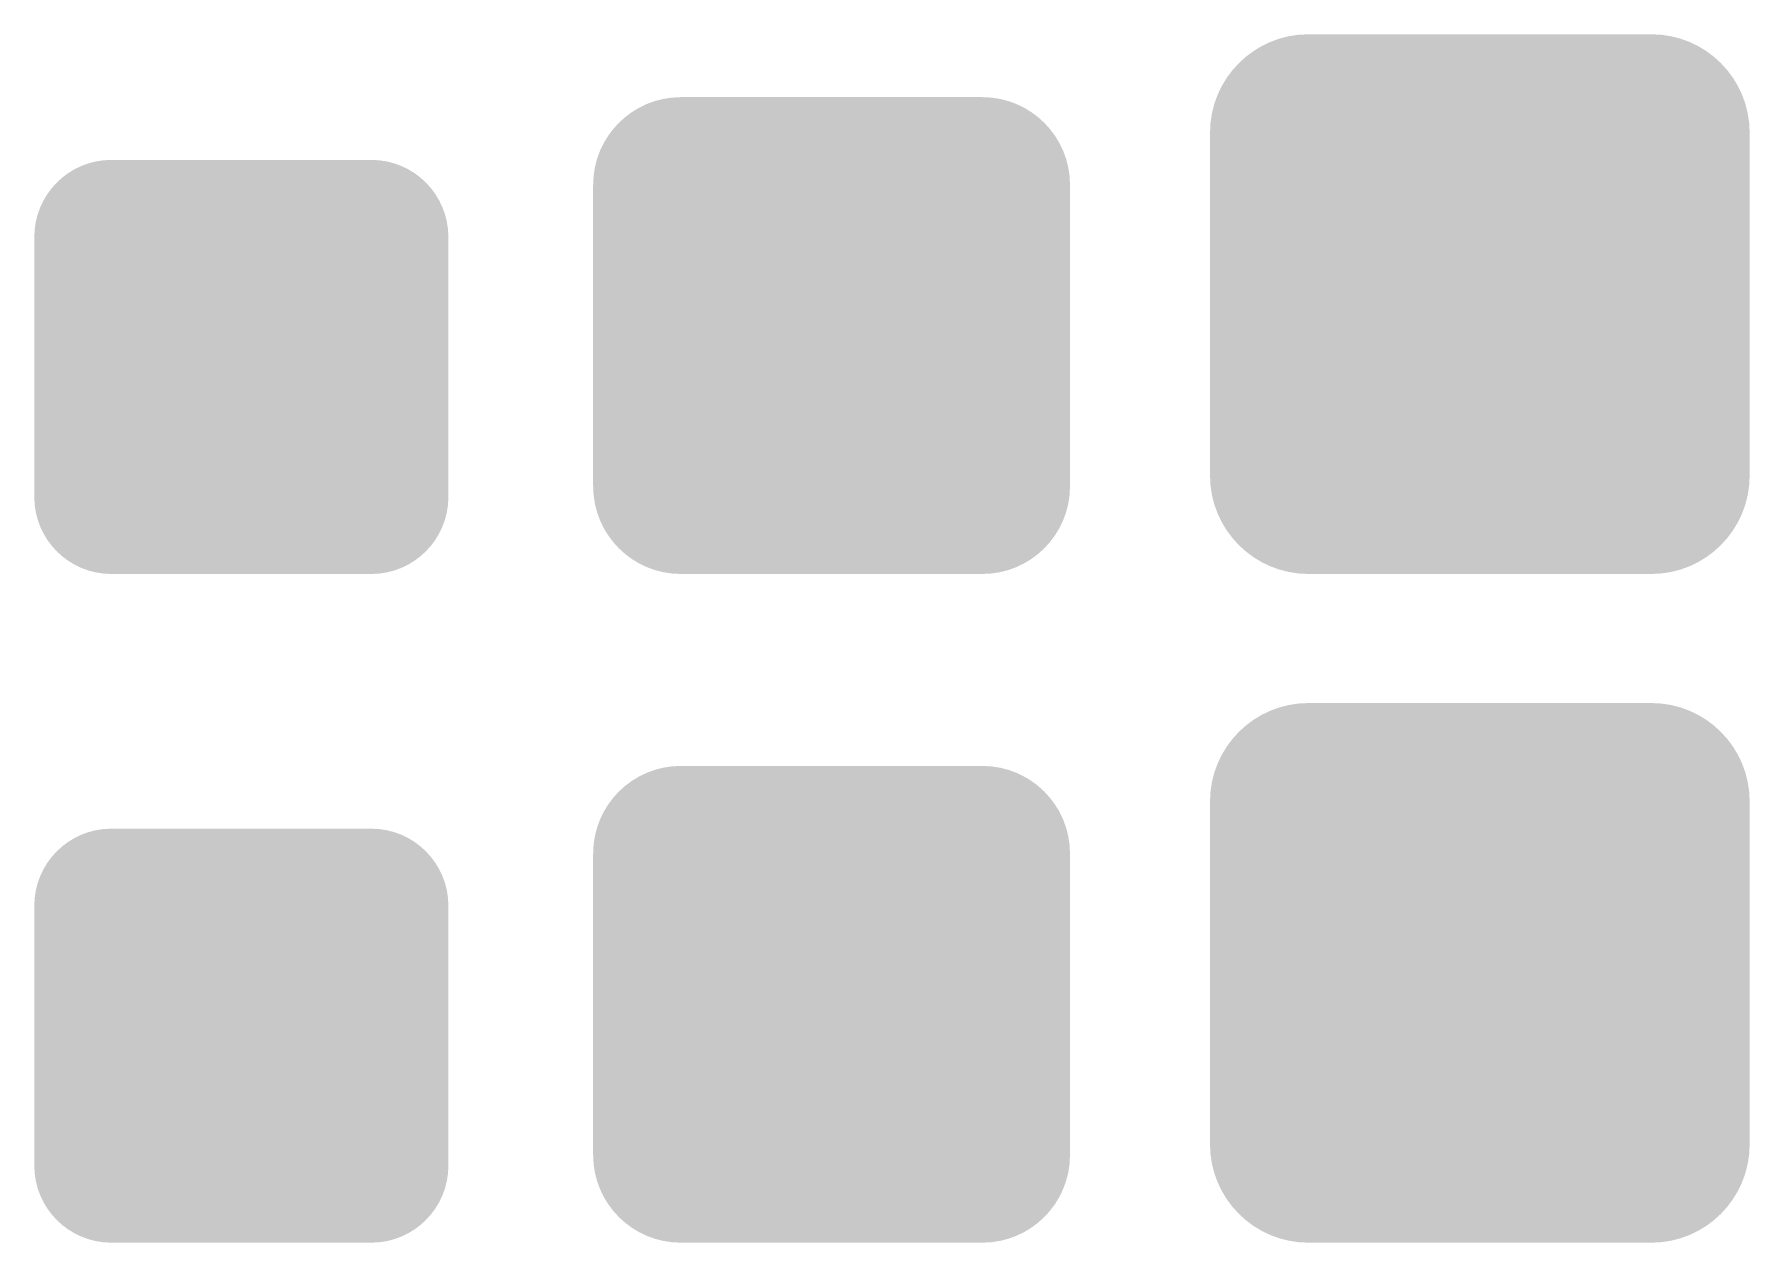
# Model space of a CAD drawing. Header units: millimetres. Extents: x 5277 to 6029, y 2052 to 2709.
# Drawn here: x 5376 to 5403.33, y 2689.63 to 2708.88 of the extents above; entities that cross this region are included whole.
import ezdxf

# ---------------------------------------------------------------- set-up
doc = ezdxf.new("R2010")
doc.units = ezdxf.units.MM
doc.layers.add('Education', color=7, linetype='CONTINUOUS', true_color=0x000000)
doc.layers.add('Health', color=7, linetype='CONTINUOUS', true_color=0x000000)

# ---------------------------------------------------------------- blocks, each defined once
blk = doc.blocks.new('602010401_сущ_мз')
at = {"layer": 'Health', "linetype": 'Continuous'}
h = blk.add_hatch(color=256, dxfattribs=at)
edge = h.paths.add_edge_path()
edge.add_spline(control_points=[(0, -0.344), (0, 0.331), (0.55, 0.882), (1.225, 0.882)], knot_values=[-1, -1, -1, -1, 0, 0, 0, 0], degree=3, periodic=0)
edge.add_line((1.225, 0.882), (5.372, 0.882))
edge.add_spline(control_points=[(5.372, 0.882), (6.047, 0.882), (6.598, 0.331), (6.598, -0.344)], knot_values=[-1, -1, -1, -1, 0, 0, 0, 0], degree=3, periodic=0)
edge.add_line((6.598, -0.344), (6.598, -4.491))
edge.add_spline(control_points=[(6.598, -4.491), (6.598, -5.166), (6.047, -5.716), (5.372, -5.716)], knot_values=[-1, -1, -1, -1, 0, 0, 0, 0], degree=3, periodic=0)
edge.add_line((5.372, -5.716), (1.225, -5.716))
edge.add_spline(control_points=[(1.225, -5.716), (0.55, -5.716), (0, -5.166), (0, -4.491)], knot_values=[-1, -1, -1, -1, 0, 0, 0, 0], degree=3, periodic=0)
edge.add_line((0, -4.491), (0, -0.344))
edge = h.paths.add_edge_path(flags=16)
edge.add_spline(control_points=[(0.313, -4.491), (0.313, -4.996), (0.72, -5.403), (1.225, -5.403)], knot_values=[-1, -1, -1, -1, 0, 0, 0, 0], degree=3, periodic=0)
edge.add_line((1.225, -5.403), (5.372, -5.403))
edge.add_spline(control_points=[(5.372, -5.403), (5.878, -5.403), (6.285, -4.996), (6.285, -4.491)], knot_values=[-1, -1, -1, -1, 0, 0, 0, 0], degree=3, periodic=0)
edge.add_line((6.285, -4.491), (6.285, -0.344))
edge.add_spline(control_points=[(6.285, -0.344), (6.285, 0.161), (5.878, 0.569), (5.372, 0.569)], knot_values=[-1, -1, -1, -1, 0, 0, 0, 0], degree=3, periodic=0)
edge.add_line((5.372, 0.569), (1.225, 0.569))
edge.add_spline(control_points=[(1.225, 0.569), (0.72, 0.569), (0.313, 0.161), (0.313, -0.344)], knot_values=[-1, -1, -1, -1, 0, 0, 0, 0], degree=3, periodic=0)
edge.add_line((0.313, -0.344), (0.313, -4.491))
at = {"layer": 'Health', "linetype": 'Continuous', "true_color": 0xffffff}
h = blk.add_hatch(color=7, dxfattribs=at)
edge = h.paths.add_edge_path()
edge.add_line((0.313, -0.344), (0.313, -4.491))
edge.add_spline(control_points=[(0.313, -4.491), (0.313, -4.996), (0.72, -5.403), (1.225, -5.403)], knot_values=[-1, -1, -1, -1, 0, 0, 0, 0], degree=3, periodic=0)
edge.add_line((1.225, -5.403), (5.372, -5.403))
edge.add_spline(control_points=[(5.372, -5.403), (5.878, -5.403), (6.285, -4.996), (6.285, -4.491)], knot_values=[-1, -1, -1, -1, 0, 0, 0, 0], degree=3, periodic=0)
edge.add_line((6.285, -4.491), (6.285, -0.344))
edge.add_spline(control_points=[(6.285, -0.344), (6.285, 0.161), (5.878, 0.569), (5.372, 0.569)], knot_values=[-1, -1, -1, -1, 0, 0, 0, 0], degree=3, periodic=0)
edge.add_line((5.372, 0.569), (1.225, 0.569))
edge.add_spline(control_points=[(1.225, 0.569), (0.72, 0.569), (0.313, 0.161), (0.313, -0.344)], knot_values=[-1, -1, -1, -1, 0, 0, 0, 0], degree=3, periodic=0)
at = {"layer": 'Health', "linetype": 'Continuous'}
blk.add_hatch(color=256, dxfattribs=at).paths.add_polyline_path([(2.475, 0.152), (4.125, 0.152), (4.125, -1.591), (5.868, -1.591), (5.868, -3.249), (4.125, -3.249), (4.125, -4.992), (2.475, -4.992), (2.475, -3.249), (0.732, -3.249), (0.732, -1.591), (2.475, -1.591)])
blk = doc.blocks.new('602010401_сущ_рз')
at = {"layer": 'Health', "linetype": 'Continuous'}
h = blk.add_hatch(color=256, dxfattribs=at)
edge = h.paths.add_edge_path()
edge.add_spline(control_points=[(-0.095, -0.513), (-0.095, 0.256), (0.531, 0.882), (1.3, 0.882)], knot_values=[-1, -1, -1, -1, 0, 0, 0, 0], degree=3, periodic=0)
edge.add_line((1.3, 0.882), (6.108, 0.882))
edge.add_spline(control_points=[(6.108, 0.882), (6.877, 0.882), (7.503, 0.256), (7.503, -0.513)], knot_values=[-1, -1, -1, -1, 0, 0, 0, 0], degree=3, periodic=0)
edge.add_line((7.503, -0.513), (7.503, -5.321))
edge.add_spline(control_points=[(7.503, -5.321), (7.503, -6.09), (6.877, -6.716), (6.108, -6.716)], knot_values=[-1, -1, -1, -1, 0, 0, 0, 0], degree=3, periodic=0)
edge.add_line((6.108, -6.716), (1.3, -6.716))
edge.add_spline(control_points=[(1.3, -6.716), (0.531, -6.716), (-0.095, -6.09), (-0.095, -5.321)], knot_values=[-1, -1, -1, -1, 0, 0, 0, 0], degree=3, periodic=0)
edge.add_line((-0.095, -5.321), (-0.095, -0.513))
edge = h.paths.add_edge_path(flags=16)
edge.add_spline(control_points=[(0.218, -5.321), (0.218, -5.92), (0.701, -6.403), (1.3, -6.403)], knot_values=[-1, -1, -1, -1, 0, 0, 0, 0], degree=3, periodic=0)
edge.add_line((1.3, -6.403), (6.108, -6.403))
edge.add_spline(control_points=[(6.108, -6.403), (6.707, -6.403), (7.19, -5.92), (7.19, -5.321)], knot_values=[-1, -1, -1, -1, 0, 0, 0, 0], degree=3, periodic=0)
edge.add_line((7.19, -5.321), (7.19, -0.513))
edge.add_spline(control_points=[(7.19, -0.513), (7.19, 0.086), (6.707, 0.569), (6.108, 0.569)], knot_values=[-1, -1, -1, -1, 0, 0, 0, 0], degree=3, periodic=0)
edge.add_line((6.108, 0.569), (1.3, 0.569))
edge.add_spline(control_points=[(1.3, 0.569), (0.701, 0.569), (0.218, 0.086), (0.218, -0.513)], knot_values=[-1, -1, -1, -1, 0, 0, 0, 0], degree=3, periodic=0)
edge.add_line((0.218, -0.513), (0.218, -5.321))
at = {"layer": 'Health', "linetype": 'Continuous', "true_color": 0xffffff}
h = blk.add_hatch(color=7, dxfattribs=at)
edge = h.paths.add_edge_path()
edge.add_spline(control_points=[(0.218, -5.321), (0.218, -5.92), (0.701, -6.403), (1.3, -6.403)], knot_values=[-1, -1, -1, -1, 0, 0, 0, 0], degree=3, periodic=0)
edge.add_line((1.3, -6.403), (6.108, -6.403))
edge.add_spline(control_points=[(6.108, -6.403), (6.707, -6.403), (7.19, -5.92), (7.19, -5.321)], knot_values=[-1, -1, -1, -1, 0, 0, 0, 0], degree=3, periodic=0)
edge.add_line((7.19, -5.321), (7.19, -0.513))
edge.add_spline(control_points=[(7.19, -0.513), (7.19, 0.086), (6.707, 0.569), (6.108, 0.569)], knot_values=[-1, -1, -1, -1, 0, 0, 0, 0], degree=3, periodic=0)
edge.add_line((6.108, 0.569), (1.3, 0.569))
edge.add_spline(control_points=[(1.3, 0.569), (0.701, 0.569), (0.218, 0.086), (0.218, -0.513)], knot_values=[-1, -1, -1, -1, 0, 0, 0, 0], degree=3, periodic=0)
edge.add_line((0.218, -0.513), (0.218, -5.321))
at = {"layer": 'Health', "linetype": 'Continuous'}
h = blk.add_hatch(color=256, dxfattribs=at)
edge = h.paths.add_edge_path()
edge.add_line((0.426, -0.857), (0.426, -4.978))
edge.add_spline(control_points=[(0.426, -4.978), (0.426, -5.649), (0.973, -6.196), (1.644, -6.196)], knot_values=[0, 0, 0, 0, 1, 1, 1, 1], degree=3, periodic=0)
edge.add_line((1.644, -6.196), (5.765, -6.196))
edge.add_spline(control_points=[(5.765, -6.196), (6.435, -6.196), (6.983, -5.649), (6.983, -4.978)], knot_values=[0, 0, 0, 0, 1, 1, 1, 1], degree=3, periodic=0)
edge.add_line((6.983, -4.978), (6.983, -0.857))
edge.add_spline(control_points=[(6.983, -0.857), (6.983, -0.186), (6.435, 0.361), (5.765, 0.361)], knot_values=[0, 0, 0, 0, 1, 1, 1, 1], degree=3, periodic=0)
edge.add_line((5.765, 0.361), (1.644, 0.361))
edge.add_spline(control_points=[(1.644, 0.361), (0.973, 0.361), (0.426, -0.186), (0.426, -0.857)], knot_values=[0, 0, 0, 0, 1, 1, 1, 1], degree=3, periodic=0)
edge = h.paths.add_edge_path(flags=16)
edge.add_spline(control_points=[(0.737, -4.978), (0.737, -5.48), (1.142, -5.885), (1.644, -5.885)], knot_values=[-1, -1, -1, -1, 0, 0, 0, 0], degree=3, periodic=0)
edge.add_line((1.644, -5.885), (5.765, -5.885))
edge.add_spline(control_points=[(5.765, -5.885), (6.267, -5.885), (6.671, -5.48), (6.671, -4.978)], knot_values=[-1, -1, -1, -1, 0, 0, 0, 0], degree=3, periodic=0)
edge.add_line((6.671, -4.978), (6.671, -0.857))
edge.add_spline(control_points=[(6.671, -0.857), (6.671, -0.355), (6.267, 0.05), (5.765, 0.05)], knot_values=[-1, -1, -1, -1, 0, 0, 0, 0], degree=3, periodic=0)
edge.add_line((5.765, 0.05), (1.644, 0.05))
edge.add_spline(control_points=[(1.644, 0.05), (1.142, 0.05), (0.737, -0.355), (0.737, -0.857)], knot_values=[-1, -1, -1, -1, 0, 0, 0, 0], degree=3, periodic=0)
edge.add_line((0.737, -0.857), (0.737, -4.978))
blk.add_hatch(color=256, dxfattribs=at).paths.add_polyline_path([(2.862, -0.361), (4.511, -0.361), (4.511, -2.104), (6.255, -2.104), (6.255, -3.762), (4.511, -3.762), (4.511, -5.505), (2.862, -5.505), (2.862, -3.762), (1.118, -3.762), (1.118, -2.104), (2.862, -2.104)])
blk = doc.blocks.new('602010401_сущ_фз')
at = {"layer": 'Education', "linetype": 'Continuous'}
h = blk.add_hatch(color=256, dxfattribs=at)
edge = h.paths.add_edge_path()
edge.add_spline(control_points=[(-0.266, 0.317), (-0.266, 1.18), (0.438, 1.884), (1.3, 1.884)], knot_values=[-1, -1, -1, -1, 0, 0, 0, 0], degree=3, periodic=0)
edge.add_line((1.3, 1.884), (6.769, 1.884))
edge.add_spline(control_points=[(6.769, 1.884), (7.632, 1.884), (8.333, 1.18), (8.333, 0.317)], knot_values=[-1, -1, -1, -1, 0, 0, 0, 0], degree=3, periodic=0)
edge.add_line((8.333, 0.317), (8.333, -5.15))
edge.add_spline(control_points=[(8.333, -5.15), (8.333, -6.012), (7.632, -6.716), (6.769, -6.716)], knot_values=[-1, -1, -1, -1, 0, 0, 0, 0], degree=3, periodic=0)
edge.add_line((6.769, -6.716), (1.3, -6.716))
edge.add_spline(control_points=[(1.3, -6.716), (0.438, -6.716), (-0.266, -6.012), (-0.266, -5.15)], knot_values=[-1, -1, -1, -1, 0, 0, 0, 0], degree=3, periodic=0)
edge.add_line((-0.266, -5.15), (-0.266, 0.317))
edge = h.paths.add_edge_path(flags=16)
edge.add_spline(control_points=[(0.047, -5.15), (0.047, -5.844), (0.606, -6.402), (1.3, -6.402)], knot_values=[-1, -1, -1, -1, 0, 0, 0, 0], degree=3, periodic=0)
edge.add_line((1.3, -6.402), (6.769, -6.402))
edge.add_spline(control_points=[(6.769, -6.402), (7.463, -6.402), (8.022, -5.844), (8.022, -5.15)], knot_values=[-1, -1, -1, -1, 0, 0, 0, 0], degree=3, periodic=0)
edge.add_line((8.022, -5.15), (8.022, 0.317))
edge.add_spline(control_points=[(8.022, 0.317), (8.022, 1.011), (7.463, 1.57), (6.769, 1.57)], knot_values=[-1, -1, -1, -1, 0, 0, 0, 0], degree=3, periodic=0)
edge.add_line((6.769, 1.57), (1.3, 1.57))
edge.add_spline(control_points=[(1.3, 1.57), (0.606, 1.57), (0.047, 1.011), (0.047, 0.317)], knot_values=[-1, -1, -1, -1, 0, 0, 0, 0], degree=3, periodic=0)
edge.add_line((0.047, 0.317), (0.047, -5.15))
at = {"layer": 'Education', "linetype": 'Continuous', "true_color": 0xffffff}
h = blk.add_hatch(color=7, dxfattribs=at)
edge = h.paths.add_edge_path()
edge.add_spline(control_points=[(0.047, -5.15), (0.047, -5.844), (0.606, -6.402), (1.3, -6.402)], knot_values=[-1, -1, -1, -1, 0, 0, 0, 0], degree=3, periodic=0)
edge.add_line((1.3, -6.402), (6.769, -6.402))
edge.add_spline(control_points=[(6.769, -6.402), (7.463, -6.402), (8.022, -5.844), (8.022, -5.15)], knot_values=[-1, -1, -1, -1, 0, 0, 0, 0], degree=3, periodic=0)
edge.add_line((8.022, -5.15), (8.022, 0.317))
edge.add_spline(control_points=[(8.022, 0.317), (8.022, 1.011), (7.463, 1.57), (6.769, 1.57)], knot_values=[-1, -1, -1, -1, 0, 0, 0, 0], degree=3, periodic=0)
edge.add_line((6.769, 1.57), (1.3, 1.57))
edge.add_spline(control_points=[(1.3, 1.57), (0.606, 1.57), (0.047, 1.011), (0.047, 0.317)], knot_values=[-1, -1, -1, -1, 0, 0, 0, 0], degree=3, periodic=0)
edge.add_line((0.047, 0.317), (0.047, -5.15))
at = {"layer": 'Education', "linetype": 'Continuous'}
h = blk.add_hatch(color=256, dxfattribs=at)
edge = h.paths.add_edge_path()
edge.add_line((0.252, -0.023), (0.252, -4.808))
edge.add_spline(control_points=[(0.252, -4.808), (0.252, -5.573), (0.877, -6.198), (1.642, -6.198)], knot_values=[0, 0, 0, 0, 1, 1, 1, 1], degree=3, periodic=0)
edge.add_line((1.642, -6.198), (6.427, -6.198))
edge.add_spline(control_points=[(6.427, -6.198), (7.193, -6.198), (7.815, -5.573), (7.815, -4.808)], knot_values=[0, 0, 0, 0, 1, 1, 1, 1], degree=3, periodic=0)
edge.add_line((7.815, -4.808), (7.815, -0.023))
edge.add_spline(control_points=[(7.815, -0.023), (7.815, 0.743), (7.193, 1.366), (6.427, 1.366)], knot_values=[0, 0, 0, 0, 1, 1, 1, 1], degree=3, periodic=0)
edge.add_line((6.427, 1.366), (1.642, 1.366))
edge.add_spline(control_points=[(1.642, 1.366), (0.877, 1.366), (0.252, 0.743), (0.252, -0.023)], knot_values=[0, 0, 0, 0, 1, 1, 1, 1], degree=3, periodic=0)
edge = h.paths.add_edge_path(flags=16)
edge.add_line((0.565, -0.023), (0.565, -4.808))
edge.add_spline(control_points=[(0.565, -4.808), (0.565, -5.404), (1.046, -5.884), (1.642, -5.884)], knot_values=[-1, -1, -1, -1, 0, 0, 0, 0], degree=3, periodic=0)
edge.add_line((1.642, -5.884), (6.427, -5.884))
edge.add_spline(control_points=[(6.427, -5.884), (7.024, -5.884), (7.502, -5.404), (7.502, -4.808)], knot_values=[-1, -1, -1, -1, 0, 0, 0, 0], degree=3, periodic=0)
edge.add_line((7.502, -4.808), (7.502, -0.023))
edge.add_spline(control_points=[(7.502, -0.023), (7.502, 0.574), (7.024, 1.052), (6.427, 1.052)], knot_values=[-1, -1, -1, -1, 0, 0, 0, 0], degree=3, periodic=0)
edge.add_line((6.427, 1.052), (1.642, 1.052))
edge.add_spline(control_points=[(1.642, 1.052), (1.046, 1.052), (0.565, 0.574), (0.565, -0.023)], knot_values=[-1, -1, -1, -1, 0, 0, 0, 0], degree=3, periodic=0)
h = blk.add_hatch(color=256, dxfattribs=at)
edge = h.paths.add_edge_path()
edge.add_line((0.77, -0.365), (0.77, -4.468))
edge.add_spline(control_points=[(0.77, -4.468), (0.77, -5.136), (1.314, -5.68), (1.982, -5.68)], knot_values=[0, 0, 0, 0, 1, 1, 1, 1], degree=3, periodic=0)
edge.add_line((1.982, -5.68), (6.085, -5.68))
edge.add_spline(control_points=[(6.085, -5.68), (6.753, -5.68), (7.297, -5.136), (7.297, -4.468)], knot_values=[0, 0, 0, 0, 1, 1, 1, 1], degree=3, periodic=0)
edge.add_line((7.297, -4.468), (7.297, -0.365))
edge.add_spline(control_points=[(7.297, -0.365), (7.297, 0.303), (6.753, 0.848), (6.085, 0.848)], knot_values=[0, 0, 0, 0, 1, 1, 1, 1], degree=3, periodic=0)
edge.add_line((6.085, 0.848), (1.982, 0.848))
edge.add_spline(control_points=[(1.982, 0.848), (1.314, 0.848), (0.77, 0.303), (0.77, -0.365)], knot_values=[0, 0, 0, 0, 1, 1, 1, 1], degree=3, periodic=0)
edge = h.paths.add_edge_path(flags=16)
edge.add_line((1.081, -0.365), (1.081, -4.468))
edge.add_spline(control_points=[(1.081, -4.468), (1.081, -4.968), (1.482, -5.368), (1.982, -5.368)], knot_values=[-1, -1, -1, -1, 0, 0, 0, 0], degree=3, periodic=0)
edge.add_line((1.982, -5.368), (6.085, -5.368))
edge.add_spline(control_points=[(6.085, -5.368), (6.585, -5.368), (6.986, -4.968), (6.986, -4.468)], knot_values=[-1, -1, -1, -1, 0, 0, 0, 0], degree=3, periodic=0)
edge.add_line((6.986, -4.468), (6.986, -0.365))
edge.add_spline(control_points=[(6.986, -0.365), (6.986, 0.135), (6.585, 0.536), (6.085, 0.536)], knot_values=[-1, -1, -1, -1, 0, 0, 0, 0], degree=3, periodic=0)
edge.add_line((6.085, 0.536), (1.982, 0.536))
edge.add_spline(control_points=[(1.982, 0.536), (1.482, 0.536), (1.081, 0.135), (1.081, -0.365)], knot_values=[-1, -1, -1, -1, 0, 0, 0, 0], degree=3, periodic=0)
at = {"layer": 'Health', "linetype": 'Continuous'}
blk.add_hatch(color=256, dxfattribs=at).paths.add_polyline_path([(3.176, 0.131), (4.826, 0.131), (4.826, -1.612), (6.569, -1.612), (6.569, -3.269), (4.826, -3.269), (4.826, -5.013), (3.176, -5.013), (3.176, -3.269), (1.433, -3.269), (1.433, -1.612), (3.176, -1.612)])
blk = doc.blocks.new('602010401_план_мз')
at = {"layer": 'Health', "linetype": 'Continuous'}
h = blk.add_hatch(color=256, dxfattribs=at)
edge = h.paths.add_edge_path()
edge.add_spline(control_points=[(0, 0), (0, 0.675), (0.55, 1.225), (1.225, 1.225)], knot_values=[-1, -1, -1, -1, 0, 0, 0, 0], degree=3, periodic=0)
edge.add_line((1.225, 1.225), (5.372, 1.225))
edge.add_spline(control_points=[(5.372, 1.225), (6.047, 1.225), (6.598, 0.675), (6.598, 0)], knot_values=[-1, -1, -1, -1, 0, 0, 0, 0], degree=3, periodic=0)
edge.add_line((6.598, 0), (6.598, -4.147))
edge.add_spline(control_points=[(6.598, -4.147), (6.598, -4.822), (6.047, -5.372), (5.372, -5.372)], knot_values=[-1, -1, -1, -1, 0, 0, 0, 0], degree=3, periodic=0)
edge.add_line((5.372, -5.372), (1.225, -5.372))
edge.add_spline(control_points=[(1.225, -5.372), (0.55, -5.372), (0, -4.822), (0, -4.147)], knot_values=[-1, -1, -1, -1, 0, 0, 0, 0], degree=3, periodic=0)
edge.add_line((0, -4.147), (0, 0))
edge = h.paths.add_edge_path(flags=16)
edge.add_spline(control_points=[(0.313, -4.147), (0.313, -4.652), (0.72, -5.059), (1.225, -5.059)], knot_values=[-1, -1, -1, -1, 0, 0, 0, 0], degree=3, periodic=0)
edge.add_line((1.225, -5.059), (5.372, -5.059))
edge.add_spline(control_points=[(5.372, -5.059), (5.878, -5.059), (6.285, -4.652), (6.285, -4.147)], knot_values=[-1, -1, -1, -1, 0, 0, 0, 0], degree=3, periodic=0)
edge.add_line((6.285, -4.147), (6.285, 0))
edge.add_spline(control_points=[(6.285, 0), (6.285, 0.505), (5.878, 0.912), (5.372, 0.912)], knot_values=[-1, -1, -1, -1, 0, 0, 0, 0], degree=3, periodic=0)
edge.add_line((5.372, 0.912), (1.225, 0.912))
edge.add_spline(control_points=[(1.225, 0.912), (0.72, 0.912), (0.313, 0.505), (0.313, 0)], knot_values=[-1, -1, -1, -1, 0, 0, 0, 0], degree=3, periodic=0)
edge.add_line((0.313, 0), (0.313, -4.147))
at = {"layer": 'Health', "linetype": 'Continuous', "true_color": 0xff0000}
h = blk.add_hatch(color=1, dxfattribs=at)
edge = h.paths.add_edge_path()
edge.add_line((0.313, 0), (0.313, -4.147))
edge.add_spline(control_points=[(0.313, -4.147), (0.313, -4.652), (0.72, -5.059), (1.225, -5.059)], knot_values=[-1, -1, -1, -1, 0, 0, 0, 0], degree=3, periodic=0)
edge.add_line((1.225, -5.059), (5.372, -5.059))
edge.add_spline(control_points=[(5.372, -5.059), (5.878, -5.059), (6.285, -4.652), (6.285, -4.147)], knot_values=[-1, -1, -1, -1, 0, 0, 0, 0], degree=3, periodic=0)
edge.add_line((6.285, -4.147), (6.285, 0))
edge.add_spline(control_points=[(6.285, 0), (6.285, 0.505), (5.878, 0.912), (5.372, 0.912)], knot_values=[-1, -1, -1, -1, 0, 0, 0, 0], degree=3, periodic=0)
edge.add_line((5.372, 0.912), (1.225, 0.912))
edge.add_spline(control_points=[(1.225, 0.912), (0.72, 0.912), (0.313, 0.505), (0.313, 0)], knot_values=[-1, -1, -1, -1, 0, 0, 0, 0], degree=3, periodic=0)
at = {"layer": 'Health', "linetype": 'Continuous'}
blk.add_hatch(color=256, dxfattribs=at).paths.add_polyline_path([(2.475, 0.496), (4.125, 0.496), (4.125, -1.248), (5.868, -1.248), (5.868, -2.905), (4.125, -2.905), (4.125, -4.649), (2.475, -4.649), (2.475, -2.905), (0.732, -2.905), (0.732, -1.248), (2.475, -1.248)])
blk = doc.blocks.new('602010401_план_рз')
at = {"layer": 'Health', "linetype": 'Continuous'}
h = blk.add_hatch(color=256, dxfattribs=at)
edge = h.paths.add_edge_path()
edge.add_spline(control_points=[(-0.095, -0.169), (-0.095, 0.599), (0.531, 1.225), (1.3, 1.225)], knot_values=[-1, -1, -1, -1, 0, 0, 0, 0], degree=3, periodic=0)
edge.add_line((1.3, 1.225), (6.108, 1.225))
edge.add_spline(control_points=[(6.108, 1.225), (6.877, 1.225), (7.503, 0.599), (7.503, -0.169)], knot_values=[-1, -1, -1, -1, 0, 0, 0, 0], degree=3, periodic=0)
edge.add_line((7.503, -0.169), (7.503, -4.978))
edge.add_spline(control_points=[(7.503, -4.978), (7.503, -5.747), (6.877, -6.372), (6.108, -6.372)], knot_values=[-1, -1, -1, -1, 0, 0, 0, 0], degree=3, periodic=0)
edge.add_line((6.108, -6.372), (1.3, -6.372))
edge.add_spline(control_points=[(1.3, -6.372), (0.531, -6.372), (-0.095, -5.747), (-0.095, -4.978)], knot_values=[-1, -1, -1, -1, 0, 0, 0, 0], degree=3, periodic=0)
edge.add_line((-0.095, -4.978), (-0.095, -0.169))
edge = h.paths.add_edge_path(flags=16)
edge.add_spline(control_points=[(0.218, -4.978), (0.218, -5.577), (0.701, -6.059), (1.3, -6.059)], knot_values=[-1, -1, -1, -1, 0, 0, 0, 0], degree=3, periodic=0)
edge.add_line((1.3, -6.059), (6.108, -6.059))
edge.add_spline(control_points=[(6.108, -6.059), (6.707, -6.059), (7.19, -5.577), (7.19, -4.978)], knot_values=[-1, -1, -1, -1, 0, 0, 0, 0], degree=3, periodic=0)
edge.add_line((7.19, -4.978), (7.19, -0.169))
edge.add_spline(control_points=[(7.19, -0.169), (7.19, 0.43), (6.707, 0.912), (6.108, 0.912)], knot_values=[-1, -1, -1, -1, 0, 0, 0, 0], degree=3, periodic=0)
edge.add_line((6.108, 0.912), (1.3, 0.912))
edge.add_spline(control_points=[(1.3, 0.912), (0.701, 0.912), (0.218, 0.43), (0.218, -0.169)], knot_values=[-1, -1, -1, -1, 0, 0, 0, 0], degree=3, periodic=0)
edge.add_line((0.218, -0.169), (0.218, -4.978))
at = {"layer": 'Health', "linetype": 'Continuous', "true_color": 0xff0000}
h = blk.add_hatch(color=1, dxfattribs=at)
edge = h.paths.add_edge_path()
edge.add_spline(control_points=[(0.218, -4.978), (0.218, -5.577), (0.701, -6.059), (1.3, -6.059)], knot_values=[-1, -1, -1, -1, 0, 0, 0, 0], degree=3, periodic=0)
edge.add_line((1.3, -6.059), (6.108, -6.059))
edge.add_spline(control_points=[(6.108, -6.059), (6.707, -6.059), (7.19, -5.577), (7.19, -4.978)], knot_values=[-1, -1, -1, -1, 0, 0, 0, 0], degree=3, periodic=0)
edge.add_line((7.19, -4.978), (7.19, -0.169))
edge.add_spline(control_points=[(7.19, -0.169), (7.19, 0.43), (6.707, 0.912), (6.108, 0.912)], knot_values=[-1, -1, -1, -1, 0, 0, 0, 0], degree=3, periodic=0)
edge.add_line((6.108, 0.912), (1.3, 0.912))
edge.add_spline(control_points=[(1.3, 0.912), (0.701, 0.912), (0.218, 0.43), (0.218, -0.169)], knot_values=[-1, -1, -1, -1, 0, 0, 0, 0], degree=3, periodic=0)
edge.add_line((0.218, -0.169), (0.218, -4.978))
at = {"layer": 'Health', "linetype": 'Continuous'}
h = blk.add_hatch(color=256, dxfattribs=at)
edge = h.paths.add_edge_path()
edge.add_line((0.426, -0.513), (0.426, -4.634))
edge.add_spline(control_points=[(0.426, -4.634), (0.426, -5.305), (0.973, -5.852), (1.644, -5.852)], knot_values=[0, 0, 0, 0, 1, 1, 1, 1], degree=3, periodic=0)
edge.add_line((1.644, -5.852), (5.765, -5.852))
edge.add_spline(control_points=[(5.765, -5.852), (6.435, -5.852), (6.983, -5.305), (6.983, -4.634)], knot_values=[0, 0, 0, 0, 1, 1, 1, 1], degree=3, periodic=0)
edge.add_line((6.983, -4.634), (6.983, -0.513))
edge.add_spline(control_points=[(6.983, -0.513), (6.983, 0.158), (6.435, 0.705), (5.765, 0.705)], knot_values=[0, 0, 0, 0, 1, 1, 1, 1], degree=3, periodic=0)
edge.add_line((5.765, 0.705), (1.644, 0.705))
edge.add_spline(control_points=[(1.644, 0.705), (0.973, 0.705), (0.426, 0.158), (0.426, -0.513)], knot_values=[0, 0, 0, 0, 1, 1, 1, 1], degree=3, periodic=0)
edge = h.paths.add_edge_path(flags=16)
edge.add_spline(control_points=[(0.737, -4.634), (0.737, -5.136), (1.142, -5.541), (1.644, -5.541)], knot_values=[-1, -1, -1, -1, 0, 0, 0, 0], degree=3, periodic=0)
edge.add_line((1.644, -5.541), (5.765, -5.541))
edge.add_spline(control_points=[(5.765, -5.541), (6.267, -5.541), (6.671, -5.136), (6.671, -4.634)], knot_values=[-1, -1, -1, -1, 0, 0, 0, 0], degree=3, periodic=0)
edge.add_line((6.671, -4.634), (6.671, -0.513))
edge.add_spline(control_points=[(6.671, -0.513), (6.671, -0.011), (6.267, 0.394), (5.765, 0.394)], knot_values=[-1, -1, -1, -1, 0, 0, 0, 0], degree=3, periodic=0)
edge.add_line((5.765, 0.394), (1.644, 0.394))
edge.add_spline(control_points=[(1.644, 0.394), (1.142, 0.394), (0.737, -0.011), (0.737, -0.513)], knot_values=[-1, -1, -1, -1, 0, 0, 0, 0], degree=3, periodic=0)
edge.add_line((0.737, -0.513), (0.737, -4.634))
blk.add_hatch(color=256, dxfattribs=at).paths.add_polyline_path([(2.862, -0.017), (4.511, -0.017), (4.511, -1.761), (6.255, -1.761), (6.255, -3.418), (4.511, -3.418), (4.511, -5.162), (2.862, -5.162), (2.862, -3.418), (1.118, -3.418), (1.118, -1.761), (2.862, -1.761)])
blk = doc.blocks.new('602010401_план_фз')
at = {"layer": 'Health', "linetype": 'Continuous'}
h = blk.add_hatch(color=256, dxfattribs=at)
edge = h.paths.add_edge_path()
edge.add_spline(control_points=[(-0.266, -0.339), (-0.266, 0.523), (0.438, 1.227), (1.3, 1.227)], knot_values=[-1, -1, -1, -1, 0, 0, 0, 0], degree=3, periodic=0)
edge.add_line((1.3, 1.227), (6.769, 1.227))
edge.add_spline(control_points=[(6.769, 1.227), (7.632, 1.227), (8.333, 0.523), (8.333, -0.339)], knot_values=[-1, -1, -1, -1, 0, 0, 0, 0], degree=3, periodic=0)
edge.add_line((8.333, -0.339), (8.333, -5.806))
edge.add_spline(control_points=[(8.333, -5.806), (8.333, -6.669), (7.632, -7.372), (6.769, -7.372)], knot_values=[-1, -1, -1, -1, 0, 0, 0, 0], degree=3, periodic=0)
edge.add_line((6.769, -7.372), (1.3, -7.372))
edge.add_spline(control_points=[(1.3, -7.372), (0.438, -7.372), (-0.266, -6.669), (-0.266, -5.806)], knot_values=[-1, -1, -1, -1, 0, 0, 0, 0], degree=3, periodic=0)
edge.add_line((-0.266, -5.806), (-0.266, -0.339))
edge = h.paths.add_edge_path(flags=16)
edge.add_spline(control_points=[(0.047, -5.806), (0.047, -6.5), (0.606, -7.059), (1.3, -7.059)], knot_values=[-1, -1, -1, -1, 0, 0, 0, 0], degree=3, periodic=0)
edge.add_line((1.3, -7.059), (6.769, -7.059))
edge.add_spline(control_points=[(6.769, -7.059), (7.463, -7.059), (8.022, -6.5), (8.022, -5.806)], knot_values=[-1, -1, -1, -1, 0, 0, 0, 0], degree=3, periodic=0)
edge.add_line((8.022, -5.806), (8.022, -0.339))
edge.add_spline(control_points=[(8.022, -0.339), (8.022, 0.355), (7.463, 0.914), (6.769, 0.914)], knot_values=[-1, -1, -1, -1, 0, 0, 0, 0], degree=3, periodic=0)
edge.add_line((6.769, 0.914), (1.3, 0.914))
edge.add_spline(control_points=[(1.3, 0.914), (0.606, 0.914), (0.047, 0.355), (0.047, -0.339)], knot_values=[-1, -1, -1, -1, 0, 0, 0, 0], degree=3, periodic=0)
edge.add_line((0.047, -0.339), (0.047, -5.806))
at = {"layer": 'Health', "linetype": 'Continuous', "true_color": 0xff0000}
h = blk.add_hatch(color=1, dxfattribs=at)
edge = h.paths.add_edge_path()
edge.add_spline(control_points=[(0.047, -5.806), (0.047, -6.5), (0.606, -7.059), (1.3, -7.059)], knot_values=[-1, -1, -1, -1, 0, 0, 0, 0], degree=3, periodic=0)
edge.add_line((1.3, -7.059), (6.769, -7.059))
edge.add_spline(control_points=[(6.769, -7.059), (7.463, -7.059), (8.022, -6.5), (8.022, -5.806)], knot_values=[-1, -1, -1, -1, 0, 0, 0, 0], degree=3, periodic=0)
edge.add_line((8.022, -5.806), (8.022, -0.339))
edge.add_spline(control_points=[(8.022, -0.339), (8.022, 0.355), (7.463, 0.914), (6.769, 0.914)], knot_values=[-1, -1, -1, -1, 0, 0, 0, 0], degree=3, periodic=0)
edge.add_line((6.769, 0.914), (1.3, 0.914))
edge.add_spline(control_points=[(1.3, 0.914), (0.606, 0.914), (0.047, 0.355), (0.047, -0.339)], knot_values=[-1, -1, -1, -1, 0, 0, 0, 0], degree=3, periodic=0)
edge.add_line((0.047, -0.339), (0.047, -5.806))
at = {"layer": 'Health', "linetype": 'Continuous'}
h = blk.add_hatch(color=256, dxfattribs=at)
edge = h.paths.add_edge_path()
edge.add_line((0.252, -0.679), (0.252, -5.464))
edge.add_spline(control_points=[(0.252, -5.464), (0.252, -6.23), (0.877, -6.854), (1.642, -6.854)], knot_values=[0, 0, 0, 0, 1, 1, 1, 1], degree=3, periodic=0)
edge.add_line((1.642, -6.854), (6.427, -6.854))
edge.add_spline(control_points=[(6.427, -6.854), (7.193, -6.854), (7.815, -6.23), (7.815, -5.464)], knot_values=[0, 0, 0, 0, 1, 1, 1, 1], degree=3, periodic=0)
edge.add_line((7.815, -5.464), (7.815, -0.679))
edge.add_spline(control_points=[(7.815, -0.679), (7.815, 0.086), (7.193, 0.709), (6.427, 0.709)], knot_values=[0, 0, 0, 0, 1, 1, 1, 1], degree=3, periodic=0)
edge.add_line((6.427, 0.709), (1.642, 0.709))
edge.add_spline(control_points=[(1.642, 0.709), (0.877, 0.709), (0.252, 0.086), (0.252, -0.679)], knot_values=[0, 0, 0, 0, 1, 1, 1, 1], degree=3, periodic=0)
edge = h.paths.add_edge_path(flags=16)
edge.add_line((0.565, -0.679), (0.565, -5.464))
edge.add_spline(control_points=[(0.565, -5.464), (0.565, -6.06), (1.046, -6.541), (1.642, -6.541)], knot_values=[-1, -1, -1, -1, 0, 0, 0, 0], degree=3, periodic=0)
edge.add_line((1.642, -6.541), (6.427, -6.541))
edge.add_spline(control_points=[(6.427, -6.541), (7.024, -6.541), (7.502, -6.06), (7.502, -5.464)], knot_values=[-1, -1, -1, -1, 0, 0, 0, 0], degree=3, periodic=0)
edge.add_line((7.502, -5.464), (7.502, -0.679))
edge.add_spline(control_points=[(7.502, -0.679), (7.502, -0.083), (7.024, 0.396), (6.427, 0.396)], knot_values=[-1, -1, -1, -1, 0, 0, 0, 0], degree=3, periodic=0)
edge.add_line((6.427, 0.396), (1.642, 0.396))
edge.add_spline(control_points=[(1.642, 0.396), (1.046, 0.396), (0.565, -0.083), (0.565, -0.679)], knot_values=[-1, -1, -1, -1, 0, 0, 0, 0], degree=3, periodic=0)
h = blk.add_hatch(color=256, dxfattribs=at)
edge = h.paths.add_edge_path()
edge.add_line((0.77, -1.021), (0.77, -5.124))
edge.add_spline(control_points=[(0.77, -5.124), (0.77, -5.792), (1.314, -6.336), (1.982, -6.336)], knot_values=[0, 0, 0, 0, 1, 1, 1, 1], degree=3, periodic=0)
edge.add_line((1.982, -6.336), (6.085, -6.336))
edge.add_spline(control_points=[(6.085, -6.336), (6.753, -6.336), (7.297, -5.792), (7.297, -5.124)], knot_values=[0, 0, 0, 0, 1, 1, 1, 1], degree=3, periodic=0)
edge.add_line((7.297, -5.124), (7.297, -1.021))
edge.add_spline(control_points=[(7.297, -1.021), (7.297, -0.353), (6.753, 0.191), (6.085, 0.191)], knot_values=[0, 0, 0, 0, 1, 1, 1, 1], degree=3, periodic=0)
edge.add_line((6.085, 0.191), (1.982, 0.191))
edge.add_spline(control_points=[(1.982, 0.191), (1.314, 0.191), (0.77, -0.353), (0.77, -1.021)], knot_values=[0, 0, 0, 0, 1, 1, 1, 1], degree=3, periodic=0)
edge = h.paths.add_edge_path(flags=16)
edge.add_line((1.081, -1.021), (1.081, -5.124))
edge.add_spline(control_points=[(1.081, -5.124), (1.081, -5.624), (1.482, -6.025), (1.982, -6.025)], knot_values=[-1, -1, -1, -1, 0, 0, 0, 0], degree=3, periodic=0)
edge.add_line((1.982, -6.025), (6.085, -6.025))
edge.add_spline(control_points=[(6.085, -6.025), (6.585, -6.025), (6.986, -5.624), (6.986, -5.124)], knot_values=[-1, -1, -1, -1, 0, 0, 0, 0], degree=3, periodic=0)
edge.add_line((6.986, -5.124), (6.986, -1.021))
edge.add_spline(control_points=[(6.986, -1.021), (6.986, -0.521), (6.585, -0.12), (6.085, -0.12)], knot_values=[-1, -1, -1, -1, 0, 0, 0, 0], degree=3, periodic=0)
edge.add_line((6.085, -0.12), (1.982, -0.12))
edge.add_spline(control_points=[(1.982, -0.12), (1.482, -0.12), (1.081, -0.521), (1.081, -1.021)], knot_values=[-1, -1, -1, -1, 0, 0, 0, 0], degree=3, periodic=0)
blk.add_hatch(color=256, dxfattribs=at).paths.add_polyline_path([(3.176, -0.525), (4.826, -0.525), (4.826, -2.269), (6.569, -2.269), (6.569, -3.926), (4.826, -3.926), (4.826, -5.669), (3.176, -5.669), (3.176, -3.926), (1.433, -3.926), (1.433, -2.269), (3.176, -2.269)])

msp = doc.modelspace()

# ---------------------------------------------------------------- block references
at = {"layer": 'Health', "linetype": 'Continuous'}
for name, p in [('602010401_сущ_фз', (5395, 2707)), ('602010401_сущ_рз', (5385, 2707)), ('602010401_сущ_мз', (5376, 2706)), ('602010401_план_фз', (5395, 2697)), ('602010401_план_рз', (5385, 2696)), ('602010401_план_мз', (5376, 2695))]:
    msp.add_blockref(name, p, dxfattribs=at)

doc.saveas('drawing.dxf')
